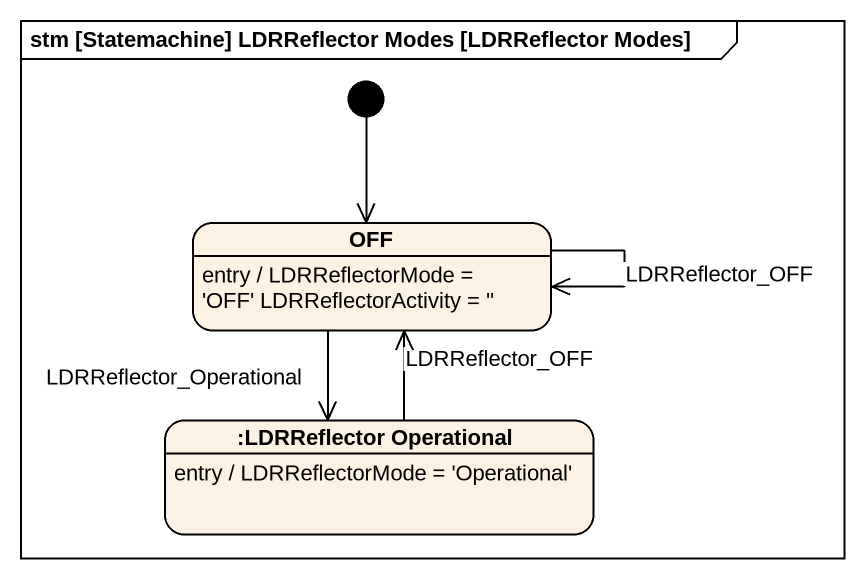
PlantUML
@startuml
mainframe stm [Statemachine] LDRReflector Modes [LDRReflector Modes]
hide empty description
state OFF
OFF : entry / LDRReflectorMode = 'OFF' LDRReflectorActivity = ''
state ":LDRReflector Operational" as LDRReflector_Operational
LDRReflector_Operational : entry / LDRReflectorMode = 'Operational'
[*] --> OFF
OFF --> OFF : LDRReflector_OFF
OFF --> LDRReflector_Operational : LDRReflector_Operational
LDRReflector_Operational -up-> OFF : LDRReflector_OFF
@enduml
